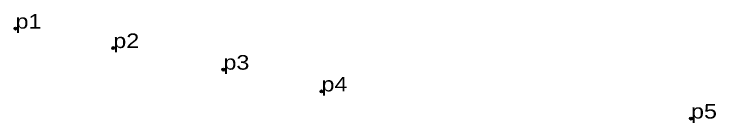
# Model space of a CAD drawing. Header units: metres. Extents: x 547657 to 551469, y 1821372 to 1823520.
# Drawn here: x 548702.1 to 548788.9, y 1822452.6 to 1822466 of the extents above; entities that cross this region are included whole.
import ezdxf

# ---------------------------------------------------------------- set-up
doc = ezdxf.new("R2010")
doc.units = ezdxf.units.M
doc.header["$LTSCALE"] = 0.72
doc.header["$PDMODE"] = 32
doc.header["$PDSIZE"] = 0.36
doc.layers.add('12', color=7, linetype='Continuous')
doc.layers.add('7', color=7, linetype='Continuous')

msp = doc.modelspace()

# ---------------------------------------------------------------- linework, layer by layer
at = {"layer": '7'}
for p in [(548702.28, 1822464.22), (548714.38, 1822461.82), (548728, 1822459.15), (548740.13, 1822456.46), (548785.84, 1822453.11)]:
    msp.add_point(p, dxfattribs=at)

# ---------------------------------------------------------------- texts
at = {"layer": '12', "width": 1.2}
for s, p in [('p1', (548702.28, 1822464.22)), ('p2', (548714.38, 1822461.82)), ('p3', (548728, 1822459.15)), ('p4', (548740.13, 1822456.46)), ('p5', (548785.84, 1822453.11))]:
    msp.add_text(s, height=1.8, dxfattribs=at).set_placement(p)

doc.saveas('drawing.dxf')
